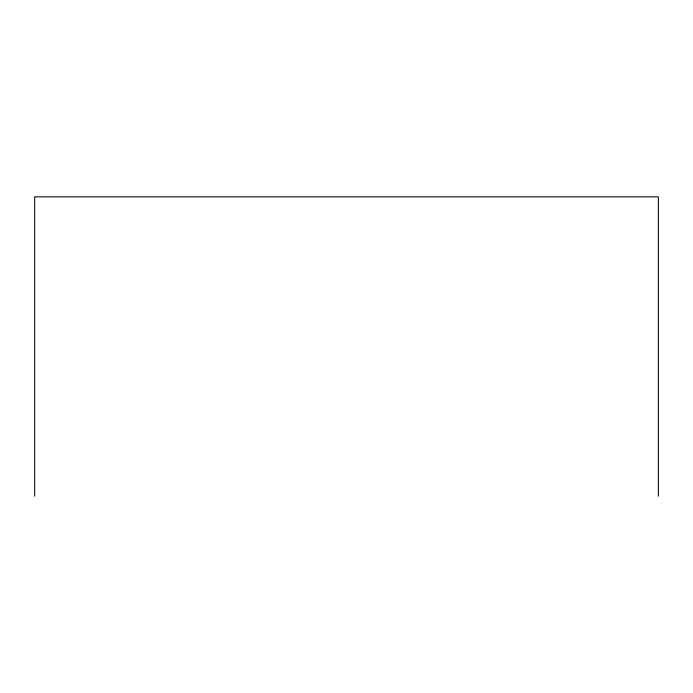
<?xml version="1.0" encoding="UTF-8"?>
<svg xmlns="http://www.w3.org/2000/svg" width="693" height="693" viewBox="0 0 693 693"><rect width="100%" height="100%" fill="white"/><g stroke="black" fill="none" stroke-linecap="round" stroke-linejoin="round"><path stroke-width="1.04" d="M658.35 496.153L658.35 196.847L34.65 196.847L34.65 496.153"/></g></svg>
